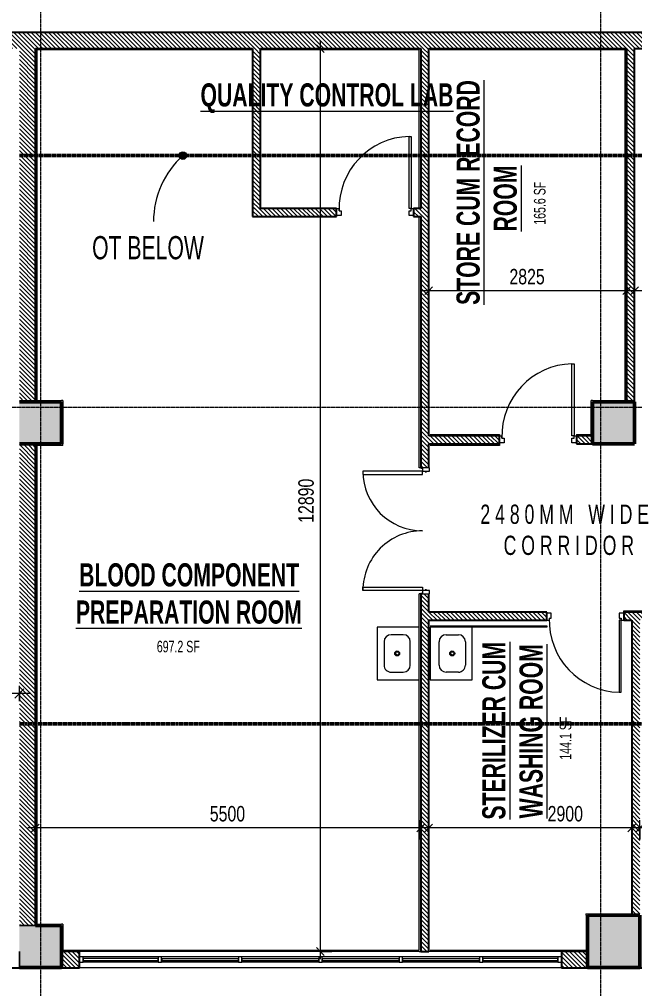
# Model space of a CAD drawing. Header units: millimetres. Extents: x -25222 to 91371, y -63339 to 20835.
# Drawn here: x 13435 to 22220, y -9689 to 4147 of the extents above; entities that cross this region are included whole.
import ezdxf

# ---------------------------------------------------------------- set-up
doc = ezdxf.new("R2010")
doc.units = ezdxf.units.MM
doc.linetypes.add('Grid Line', pattern=[22.225, 12.7, -3.175, 3.175, -3.175])
doc.linetypes.add('IMPORT-01- ground floor plan _phase -1__recover$0$DASHED2 _7_', pattern=[6.494318, 4.329545, -2.164773])
for name, color, linetype, lineweight in [('A-ANNO-DIMS', 211, 'Continuous', 9), ('A-ANNO-DIMS-110', 211, 'Continuous', 9), ('A-AREA-IDEN', 2, 'Continuous', 9), ('A-DETL', 90, 'Continuous', 5), ('A-DETL-GENF', 92, 'Continuous', 5), ('A-DOOR', 31, 'Continuous', 5), ('A-DOOR-FRAM', 31, 'Continuous', 5), ('A-GLAZ-CURT', 52, 'Continuous', 5), ('A-GLAZ-CWMG', 51, 'Continuous', 5), ('A-WALL', 113, 'Continuous', 5), ('A-WALL-PATT', 111, 'Continuous', 25), ('G-ANNO-TEXT', 231, 'Continuous', 9), ('I-FURN', 30, 'Continuous', 5), ('S-COLS', 52, 'Continuous', 5), ('S-GRID', 1, 'Continuous', 9)]:
    doc.layers.add(name, color=color, linetype=linetype, lineweight=lineweight)
doc.styles.add('Swis721 Cn BT_10', font='swissc.ttf', dxfattribs={"width": 0.9, "height": 220})
doc.styles.add('Swis721 Cn BT_3', font='swissc.ttf', dxfattribs={"width": 0.8, "height": 165})
doc.styles.add('Swis721 Cn BT_4', font='swissc.ttf', dxfattribs={"width": 0.8, "height": 275})
doc.styles.add('Swis721 Cn BT_9', font='swissc.ttf', dxfattribs={"width": 0.8, "height": 330})
doc.styles.add('Swis721 Cn BT_B', font='swisscb.ttf', dxfattribs={"width": 0.8, "height": 330})
doc.dimstyles.new('Diagonal_-2_5_mm_Swiss', dxfattribs={"dimscale": 304.8, "dimtxt": 277.588832, "dimasz": 0.433071, "dimexe": 0.360892, "dimexo": 0.0625, "dimgap": 0.072178, "dimtad": 1, "dimdec": 0, "dimzin": 0, "dimdsep": 46, "dimtxsty": 'Swis721 Cn BT_4', "dimblk1": 'OBLIQUE', "dimblk2": 'OBLIQUE', "dimsah": 1, "dimcen": 0.09, "dimdle": 0.541339, "dimazin": 0, "dimtfac": 1, "dimtdec": 4, "dimtix": 1, "dimtmove": 0, "dimatfit": 3, "dimfxl": 0.360892, "dimfxlon": 1, "dimtvp": 1, "dimtolj": 1, "dimtzin": 0, "dimarcsym": 2})
doc.dimstyles.new('Diagonal_-2_mm_Swiss', dxfattribs={"dimscale": 304.8, "dimtxt": 222.071065, "dimasz": 0.360892, "dimexe": 0.360892, "dimexo": 0.0625, "dimgap": 0.072178, "dimtad": 1, "dimdec": 0, "dimzin": 0, "dimdsep": 46, "dimtxsty": 'Swis721 Cn BT_10', "dimblk1": 'OBLIQUE', "dimblk2": 'OBLIQUE', "dimsah": 1, "dimcen": 0.09, "dimdle": 0.360892, "dimazin": 0, "dimtfac": 1, "dimtdec": 4, "dimtix": 1, "dimtmove": 0, "dimatfit": 3, "dimfxl": 0.541339, "dimfxlon": 1, "dimtvp": 1, "dimtolj": 1, "dimtzin": 0, "dimarcsym": 2})
doc.dimstyles.new('Diagonal_-2_mm_Swiss_1', dxfattribs={"dimscale": 304.8, "dimtxt": 222.071065, "dimasz": 0.360892, "dimexe": 0.360892, "dimexo": 0.0625, "dimgap": 0.072178, "dimtad": 1, "dimdec": 0, "dimzin": 0, "dimdsep": 46, "dimtxsty": 'Swis721 Cn BT_10', "dimblk1": 'OBLIQUE', "dimblk2": 'OBLIQUE', "dimsah": 1, "dimcen": 0.09, "dimdle": 0.360892, "dimazin": 0, "dimtfac": 1, "dimtdec": 4, "dimtix": 1, "dimtmove": 2, "dimatfit": 3, "dimfxl": 0.541339, "dimfxlon": 1, "dimtvp": 1, "dimtolj": 1, "dimtzin": 0, "dimarcsym": 2})
pattern_1 = [(315, (14219.89, -54691.457), (30.869454, 30.869454), [])]

# ---------------------------------------------------------------- blocks, each defined once
blk = doc.blocks.new('BETACRYL BB R 5337 - 0-100 Classic White-V22-4_ FOURTH FLOOR - GA PLAN')
at = {"layer": 'A-DETL-GENF', "color": 53, "lineweight": 9}
for p, q in [((-167.5, 187.5), (167.5, 187.5)), ((-267.5, -87.5), (-267.5, 87.5)), ((267.5, 87.5), (267.5, -87.5)), ((167.5, -187.5), (-167.5, -187.5))]:
    blk.add_line(p, q, dxfattribs=at)
for radius in [35, 23]:
    blk.add_circle((0, 0), radius, dxfattribs=at)
for centre, start, end in [((-167.5, 87.5), 90, 180), ((167.5, 87.5), 360, 90), ((-167.5, -87.5), 180, 270), ((167.5, -87.5), 270, 360)]:
    blk.add_arc(centre, 100, start, end, dxfattribs=at)
blk = doc.blocks.new('BETACRYL BB R 5337 - 0-100 Classic White-1237994-4_ FOURTH FLOOR - GA PLAN')
at = {"layer": 'A-DETL-GENF', "color": 53, "lineweight": 9}
for p, q in [((167.5, 187.5), (-167.5, 187.5)), ((-267.5, 87.5), (-267.5, -87.5)), ((267.5, -87.5), (267.5, 87.5)), ((-167.5, -187.5), (167.5, -187.5))]:
    blk.add_line(p, q, dxfattribs=at)
for radius in [35, 23]:
    blk.add_circle((0, 0), radius, dxfattribs=at)
for centre, start, end in [((-167.5, 87.5), 90, 180), ((167.5, 87.5), 0, 90), ((-167.5, -87.5), 180, 270), ((167.5, -87.5), 270, 0)]:
    blk.add_arc(centre, 100, start, end, dxfattribs=at)
blk = doc.blocks.new('MM-HOSPITAL A_B BLOCK 2022_05_19_Interiors_rvt-1-4_ FOURTH FLOOR - GA PLAN')
at = {"layer": 'A-WALL', "color": 10, "lineweight": 9}
for p, q in [((13685, 3711), (13685, -1294)), ((16765, 3711), (13685, 3711)), ((19145, 3711), (16880, 3711)), ((19145, 1446), (19145, 3711)), ((22085, 3711), (19300, 3711)), ((22085, -1294), (22085, 3711)), ((19145, -2253), (19145, 1331)), ((14055, -1294), (14035, -1294)), ((14055, -1294), (14055, -1914)), ((21600, -1779), (21600, -1294)), ((21620, -1294), (21600, -1294)), ((19300, -1779), (20290, -1779)), ((20290, -1779), (20290, -1799)), ((21390, -1779), (21600, -1779)), ((21390, -1779), (21390, -1799)), ((13685, -1934), (13685, -8769)), ((14055, -1934), (13685, -1934)), ((14055, -1934), (14055, -1914)), ((20290, -1934), (19300, -1934)), ((20290, -1914), (20290, -1934)), ((19165, -2253), (19145, -2253)), ((19145, -9139), (19145, -4053)), ((19165, -4053), (19145, -4053)), ((22065, -4294), (22410, -4294)), ((22065, -4314), (22065, -4294)), ((19300, -4509), (20965, -4509)), ((20965, -4529), (19300, -4529)), ((20965, -4509), (20965, -4529)), ((21525, -8619), (22160, -8619)), ((21525, -8619), (21525, -8639)), ((14055, -8769), (14035, -8769)), ((14055, -8769), (14055, -9139)), ((14055, -9139), (19145, -9139)), ((19145, -9159), (14295, -9159)), ((19145, -9159), (19165, -9159)), ((21175, -9159), (19280, -9159)), ((19300, -9139), (21525, -9139))]:
    blk.add_line(p, q, dxfattribs=at)
at = {"layer": 'I-FURN', "color": 53, "lineweight": 9}
for p, q in [((19145, -4529), (18545, -4529)), ((18545, -4529), (18545, -5279)), ((19300, -4529), (19300, -5279)), ((19900, -5279), (19900, -4529)), ((18545, -5279), (19145, -5279)), ((19300, -5279), (19900, -5279))]:
    blk.add_line(p, q, dxfattribs=at)
at = {"color": 53, "lineweight": 9}
for name, p, rotation in [('BETACRYL BB R 5337 - 0-100 Classic White-1237994-4_ FOURTH FLOOR - GA PLAN', (18830, -4904), 270.0000000000002), ('BETACRYL BB R 5337 - 0-100 Classic White-V22-4_ FOURTH FLOOR - GA PLAN', (19616, -4904), 269.9999999999996)]:
    blk.add_blockref(name, p, dxfattribs=dict(at, rotation=rotation))
blk = doc.blocks.new('M_Concrete-Rectangular-Column - 600 x 600-V2-4_ FOURTH FLOOR - GA PLAN')
at = {"layer": 'S-COLS'}
blk.add_hatch(color=55, dxfattribs=at).paths.add_polyline_path([(300, -70), (300, 300), (-300, 300), (-300, -300), (300, -300)], flags=0)
at = {"layer": 'S-COLS', "color": 250, "lineweight": 50}
for p, q in [((300, 300), (-300, 300)), ((-300, 300), (-300, -300)), ((300, -300), (300, 300))]:
    blk.add_line(p, q, dxfattribs=at)
blk = doc.blocks.new('M_Concrete-Rectangular-Column - 600 x 600-V1-4_ FOURTH FLOOR - GA PLAN')
at = {"layer": 'S-COLS'}
blk.add_hatch(color=55, dxfattribs=at).paths.add_polyline_path([(300, 300), (-300, 300), (-300, -300), (300, -300)], flags=0)
at = {"layer": 'S-COLS', "color": 250, "lineweight": 50}
for p, q in [((300, 300), (-300, 300)), ((-300, 300), (-300, -300)), ((300, -300), (300, 300)), ((-300, -300), (300, -300))]:
    blk.add_line(p, q, dxfattribs=at)
blk = doc.blocks.new('M_Concrete-Rectangular-Column - 750 x 750-16749724-4_ FOURTH FLOOR - GA PLAN')
at = {"layer": 'S-COLS'}
blk.add_hatch(color=55, dxfattribs=at).paths.add_polyline_path([(375, 375), (-375, 375), (-375, -375), (375, -375)], flags=0)
at = {"layer": 'S-COLS', "color": 250, "lineweight": 50}
for p, q in [((375, 375), (-375, 375)), ((-375, 375), (-375, -375)), ((375, -375), (375, 375)), ((-375, -375), (375, -375))]:
    blk.add_line(p, q, dxfattribs=at)
blk = doc.blocks.new('DC_SglFl-W-Int - D 1_1-5257905-4_ FOURTH FLOOR - GA PLAN')
at = {"layer": 'A-DOOR'}
for p, q in [((485, -57.5), (485, -1087.5)), ((515, -57.5), (485, -57.5)), ((515, -1087.5), (515, -57.5)), ((485, -1087.5), (515, -1087.5))]:
    blk.add_line(p, q, dxfattribs=at)
blk.add_arc((515, -57.5), 1030.4, 178.33166, 268.33166, dxfattribs=at)
at = {"layer": 'A-DOOR-FRAM'}
for p, q in [((-550, 42.5), (-550, -57.5)), ((-485, 42.5), (-550, 42.5)), ((-485, -27.5), (-485, 42.5)), ((485, 42.5), (485, -27.5)), ((550, 42.5), (485, 42.5)), ((550, -57.5), (550, 42.5)), ((-550, -57.5), (-515, -57.5)), ((-515, -27.5), (-485, -27.5)), ((-515, -27.5), (-515, -57.5)), ((485, -27.5), (515, -27.5)), ((515, -27.5), (515, -57.5)), ((515, -57.5), (550, -57.5))]:
    blk.add_line(p, q, dxfattribs=at)
blk = doc.blocks.new('DC_SglFl-W-Int - D 1_1-6638787-4_ FOURTH FLOOR - GA PLAN')
at = {"layer": 'A-DOOR'}
for p, q in [((485, 57.5), (485, 1087.5)), ((485, 1087.5), (515, 1087.5)), ((515, 1087.5), (515, 57.5)), ((515, 57.5), (485, 57.5))]:
    blk.add_line(p, q, dxfattribs=at)
blk.add_arc((515, 57.5), 1030.4, 91.66834, 181.66834, dxfattribs=at)
at = {"layer": 'A-DOOR-FRAM'}
for p, q in [((-550, -42.5), (-550, 57.5)), ((-550, 57.5), (-515, 57.5)), ((-515, 27.5), (-515, 57.5)), ((-515, 27.5), (-485, 27.5)), ((-485, 27.5), (-485, -42.5)), ((485, 27.5), (515, 27.5)), ((485, -42.5), (485, 27.5)), ((515, 57.5), (550, 57.5)), ((515, 27.5), (515, 57.5)), ((550, 57.5), (550, -42.5)), ((-485, -42.5), (-550, -42.5)), ((550, -42.5), (485, -42.5))]:
    blk.add_line(p, q, dxfattribs=at)
blk = doc.blocks.new('M_Door-Passage-Double-Flush - D 1_80-11714184-4_ FOURTH FLOOR - GA PLAN')
at = {"layer": 'A-DOOR'}
for p, q in [((-850, 38.85), (-850, 888.85)), ((-850, 888.85), (-805, 888.85)), ((-805, 888.85), (-805, 38.85)), ((850, 888.85), (805, 888.85)), ((805, 888.85), (805, 38.85)), ((850, 38.85), (850, 888.85)), ((-805, 38.85), (-850, 38.85)), ((805, 38.85), (850, 38.85))]:
    blk.add_line(p, q, dxfattribs=at)
for centre, start, end in [((-850, 38.85), 0, 90), ((850, 38.85), 90, 180)]:
    blk.add_arc(centre, 850, start, end, dxfattribs=at)
at = {"layer": 'A-DOOR-FRAM'}
for p, q in [((-850, 38.85), (-900, 38.85)), ((-900, 38.85), (-900, -61.15)), ((-850, -10.9125), (-850, 38.85)), ((850, 38.85), (850, -10.9125)), ((900, 38.85), (850, 38.85)), ((900, -61.15), (900, 38.85)), ((-900, -61.15), (-850, -61.15)), ((-834.125, -10.9125), (-850, -10.9125)), ((-850, -61.15), (-850, -11.9375)), ((-850, -11.9375), (-834.125, -11.9375)), ((-834.125, -11.9375), (-834.125, -10.9125)), ((850, -10.9125), (834.125, -10.9125)), ((834.125, -10.9125), (834.125, -11.9375)), ((834.125, -11.9375), (850, -11.9375)), ((850, -11.9375), (850, -61.15)), ((850, -61.15), (900, -61.15))]:
    blk.add_line(p, q, dxfattribs=at)
blk = doc.blocks.new('System Panel - Glazed 2-16652832-4_ FOURTH FLOOR - GA PLAN')
at = {"layer": 'A-GLAZ-CURT'}
for p, q in [((536, 13), (-536, 13)), ((-536, 13), (-536, -12)), ((536, -12), (536, 13)), ((-536, -12), (536, -12))]:
    blk.add_line(p, q, dxfattribs=at)
blk = doc.blocks.new('System Panel - Glazed 2-16652833-4_ FOURTH FLOOR - GA PLAN')
at = {"layer": 'A-GLAZ-CURT'}
for p, q in [((548, 12), (-548, 12)), ((-548, 12), (-548, -13)), ((548, -13), (548, 12)), ((-548, -13), (548, -13))]:
    blk.add_line(p, q, dxfattribs=at)
blk = doc.blocks.new('Rectangular Mullion - 50 x 75mm-16259513-4_ FOURTH FLOOR - GA PLAN')
at = {"layer": 'A-GLAZ-CWMG'}
for p, q in [((15417, -9236), (14345, -9236)), ((15417, -9311), (14345, -9311))]:
    blk.add_line(p, q, dxfattribs=at)
blk = doc.blocks.new('Rectangular Mullion - 50 x 75mm-16259514-4_ FOURTH FLOOR - GA PLAN')
at = {"layer": 'A-GLAZ-CWMG'}
for p, q in [((16563, -9236), (15467, -9236)), ((16563, -9311), (15467, -9311))]:
    blk.add_line(p, q, dxfattribs=at)
blk = doc.blocks.new('Rectangular Mullion - 50 x 75mm-9148552-4_ FOURTH FLOOR - GA PLAN')
at = {"layer": 'A-GLAZ-CWMG'}
for p, q in [((-50, 37.5), (0, 37.5)), ((-50, -37.5), (-50, 37.5)), ((0, 37.5), (0, -37.5)), ((0, -37.5), (-50, -37.5))]:
    blk.add_line(p, q, dxfattribs=at)
blk = doc.blocks.new('Rectangular Mullion - 50 x 75mm-16652768-4_ FOURTH FLOOR - GA PLAN')
at = {"layer": 'A-GLAZ-CWMG'}
for p, q in [((-25, 37.5), (25, 37.5)), ((-25, -37.5), (-25, 37.5)), ((25, 37.5), (25, -37.5)), ((25, -37.5), (-25, -37.5))]:
    blk.add_line(p, q, dxfattribs=at)
blk = doc.blocks.new('Rectangular Mullion - 50 x 75mm-9148572-4_ FOURTH FLOOR - GA PLAN')
at = {"layer": 'A-GLAZ-CWMG'}
for p, q in [((0, 37.5), (-50, 37.5)), ((-50, 37.5), (-50, -37.5)), ((0, -37.5), (0, 37.5)), ((-50, -37.5), (0, -37.5))]:
    blk.add_line(p, q, dxfattribs=at)
blk = doc.blocks.new('DIMBLOCK27-4_ FOURTH FLOOR - GA PLAN')
at = {"layer": 'A-ANNO-DIMS-110', "transparency": 16777216}
for p, q in [((13665, -7559), (13665, -7284)), ((19165, -7559), (19165, -7284)), ((19275, -7394), (13555, -7394)), ((13665, -7394), (13665, -7559)), ((19165, -7394), (19165, -7559))]:
    blk.add_line(p, q, dxfattribs=at)
at = {"layer": 'A-ANNO-DIMS-110', "lineweight": 18, "transparency": 16777216}
for p, q in [((13665, -7394), (13610, -7449)), ((13665, -7394), (13720, -7339)), ((19165, -7394), (19110, -7449)), ((19165, -7394), (19220, -7339))]:
    blk.add_line(p, q, dxfattribs=at)
at = {"layer": 'A-ANNO-DIMS-110', "color": 0, "transparency": 16777216, "insert": (16154, -7082), "char_height": 220, "width": 626.03, "attachment_point": 1, "line_spacing_factor": 0.961347, "style": 'Swis721 Cn BT_10'}
blk.add_mtext('5500', dxfattribs=at)
blk = doc.blocks.new('_Oblique')
at = {"color": 0, "linetype": 'ByBlock', "lineweight": -2}
blk.add_line((-0.5, -0.5), (0.5, 0.5), dxfattribs=at)
blk = doc.blocks.new('DIMBLOCK28-4_ FOURTH FLOOR - GA PLAN')
at = {"layer": 'A-ANNO-DIMS-110', "lineweight": 18, "transparency": 16777216}
for p, q in [((17731, 3731), (17676, 3786)), ((17731, 3731), (17786, 3676)), ((17731, -9159), (17676, -9104)), ((17731, -9159), (17786, -9214))]:
    blk.add_line(p, q, dxfattribs=at)
at = {"layer": 'A-ANNO-DIMS-110', "transparency": 16777216}
for p, q in [((17731, 3841), (17731, -9269)), ((17896, 3731), (17621, 3731)), ((17731, 3731), (17896, 3731)), ((17896, -9159), (17621, -9159)), ((17731, -9159), (17896, -9159))]:
    blk.add_line(p, q, dxfattribs=at)
at = {"layer": 'A-ANNO-DIMS-110', "color": 0, "transparency": 16777216, "insert": (17418, -3040), "char_height": 220, "width": 782.54, "attachment_point": 1, "rotation": 90, "line_spacing_factor": 0.961347, "style": 'Swis721 Cn BT_10'}
blk.add_mtext('12890', dxfattribs=at)
blk = doc.blocks.new('DIMBLOCK29-4_ FOURTH FLOOR - GA PLAN')
at = {"layer": 'A-ANNO-DIMS-110', "transparency": 16777216}
for p, q in [((19280, -7559), (19280, -7284)), ((22180, -7559), (22180, -7284)), ((22290, -7394), (19170, -7394)), ((19280, -7394), (19280, -7559)), ((22180, -7394), (22180, -7559))]:
    blk.add_line(p, q, dxfattribs=at)
at = {"layer": 'A-ANNO-DIMS-110', "lineweight": 18, "transparency": 16777216}
for p, q in [((19280, -7394), (19225, -7449)), ((19280, -7394), (19335, -7339)), ((22180, -7394), (22125, -7449)), ((22180, -7394), (22235, -7339))]:
    blk.add_line(p, q, dxfattribs=at)
at = {"layer": 'A-ANNO-DIMS-110', "color": 0, "transparency": 16777216, "insert": (20978, -7082), "char_height": 220, "width": 626.03, "attachment_point": 1, "line_spacing_factor": 0.961347, "style": 'Swis721 Cn BT_10'}
blk.add_mtext('2900', dxfattribs=at)
blk = doc.blocks.new('DIMBLOCK30-4_ FOURTH FLOOR - GA PLAN')
at = {"layer": 'A-ANNO-DIMS-110', "transparency": 16777216}
for p, q in [((22295, -7559), (22295, -7284)), ((26740, -7559), (26740, -7284)), ((26850, -7394), (22185, -7394)), ((22295, -7394), (22295, -7559)), ((26740, -7394), (26740, -7559))]:
    blk.add_line(p, q, dxfattribs=at)
at = {"layer": 'A-ANNO-DIMS-110', "lineweight": 18, "transparency": 16777216}
for p, q in [((22295, -7394), (22240, -7449)), ((22295, -7394), (22350, -7339)), ((26740, -7394), (26685, -7449)), ((26740, -7394), (26795, -7339))]:
    blk.add_line(p, q, dxfattribs=at)
at = {"layer": 'A-ANNO-DIMS-110', "color": 0, "transparency": 16777216, "insert": (24257, -7082), "char_height": 220, "width": 626.03, "attachment_point": 1, "line_spacing_factor": 0.961347, "style": 'Swis721 Cn BT_10'}
blk.add_mtext('4445', dxfattribs=at)
blk = doc.blocks.new('DIMBLOCK33-4_ FOURTH FLOOR - GA PLAN')
at = {"layer": 'A-ANNO-DIMS-110', "transparency": 16777216}
for p, q in [((22220, 108), (22220, 383)), ((25770, 108), (25770, 383)), ((25880, 273), (22110, 273)), ((22220, 273), (22220, 108)), ((25770, 273), (25770, 108))]:
    blk.add_line(p, q, dxfattribs=at)
at = {"layer": 'A-ANNO-DIMS-110', "lineweight": 18, "transparency": 16777216}
for p, q in [((22220, 273), (22275, 328)), ((25770, 273), (25825, 328)), ((22220, 273), (22165, 218)), ((25770, 273), (25715, 218))]:
    blk.add_line(p, q, dxfattribs=at)
at = {"layer": 'A-ANNO-DIMS-110', "color": 0, "transparency": 16777216, "insert": (23734, 585), "char_height": 220, "width": 626.03, "attachment_point": 1, "line_spacing_factor": 0.961347, "style": 'Swis721 Cn BT_10'}
blk.add_mtext('3550', dxfattribs=at)
blk = doc.blocks.new('DIMBLOCK34-4_ FOURTH FLOOR - GA PLAN')
at = {"layer": 'A-ANNO-DIMS-110', "transparency": 16777216}
for p, q in [((19280, 108), (19280, 383)), ((22105, 108), (22105, 383)), ((22215, 273), (19170, 273)), ((19280, 273), (19280, 108)), ((22105, 273), (22105, 108))]:
    blk.add_line(p, q, dxfattribs=at)
at = {"layer": 'A-ANNO-DIMS-110', "lineweight": 18, "transparency": 16777216}
for p, q in [((19280, 273), (19335, 328)), ((22105, 273), (22160, 328)), ((19280, 273), (19225, 218)), ((22105, 273), (22050, 218))]:
    blk.add_line(p, q, dxfattribs=at)
at = {"layer": 'A-ANNO-DIMS-110', "color": 0, "transparency": 16777216, "insert": (20432, 585), "char_height": 220, "width": 626.03, "attachment_point": 1, "line_spacing_factor": 0.961347, "style": 'Swis721 Cn BT_10'}
blk.add_mtext('2825', dxfattribs=at)
blk = doc.blocks.new('DIMBLOCK183-4_ FOURTH FLOOR - GA PLAN')
at = {"layer": 'A-ANNO-DIMS-110', "transparency": 16777216}
for p, q in [((-2450, -5586), (-2450, -5366)), ((13435, -5586), (13435, -5366)), ((13600, -5476), (-2615, -5476)), ((-2450, -5476), (-2450, -5586)), ((13435, -5476), (13435, -5586))]:
    blk.add_line(p, q, dxfattribs=at)
at = {"layer": 'A-ANNO-DIMS-110', "lineweight": 18, "transparency": 16777216}
for p, q in [((-2450, -5476), (-2516, -5542)), ((-2450, -5476), (-2384, -5410)), ((13435, -5476), (13369, -5542)), ((13435, -5476), (13501, -5410))]:
    blk.add_line(p, q, dxfattribs=at)
at = {"layer": 'A-ANNO-DIMS-110', "color": 0, "transparency": 16777216, "insert": (5129, -5091), "char_height": 275, "width": 872.42, "attachment_point": 1, "rotation": 0, "line_spacing_factor": 0.961347, "style": 'Swis721 Cn BT_4'}
blk.add_mtext('15885', dxfattribs=at)

msp = doc.modelspace()

# ---------------------------------------------------------------- hatches: boundary and pattern name
at = {"layer": 'A-WALL-PATT', "lineweight": 5}
h = msp.add_hatch(dxfattribs=at)
h.set_pattern_fill('FP_1', color=9, style=0, pattern_type=2)
h.set_pattern_definition(pattern_1)
h.paths.add_polyline_path([(-12734.9, 3731.3), (-6944.9, 3731.3), (-6944.9, 3961.3), (-12734.9, 3961.3)], flags=0)
h.paths.add_polyline_path([(-6044.9, 3731.3), (38135.1, 3731.3), (38135.1, 3961.3), (-6044.9, 3961.3)], flags=0)
h.paths.add_polyline_path([(43520.1, 3731.3), (53505.1, 3731.3), (53505.1, 3961.3), (40335.1, 3961.3), (40335.1, 3731.3), (40925.6, 3731.3)], flags=0)
h = msp.add_hatch(dxfattribs=at)
h.set_pattern_fill('FP_1', color=9, style=0, pattern_type=2)
h.set_pattern_definition(pattern_1)
h.paths.add_polyline_path([(13665.1, -8788.7), (13665.1, -1913.7), (13435.1, -1913.7), (13435.1, -8788.7)], flags=0)
h.paths.add_polyline_path([(13665.1, -1313.7), (13665.1, 3731.3), (13435.1, 3731.3), (13435.1, -1313.7)], flags=0)
h = msp.add_hatch(dxfattribs=at)
h.set_pattern_fill('FP_1', color=9, style=0, pattern_type=2)
h.set_pattern_definition(pattern_1)
h.paths.add_polyline_path([(16880.1, 1446.3), (16880.1, 3731.3), (16765.1, 3730), (16765.1, 1446.3)], flags=0)
h = msp.add_hatch(dxfattribs=at)
h.set_pattern_fill('FP_1', color=9, style=0, pattern_type=2)
h.set_pattern_definition(pattern_1)
h.paths.add_polyline_path([(19165.1, -9158.7), (19280.1, -9158.7), (19280.1, -4053.3), (19165.1, -4053.3), (19165.1, -5469.5)], flags=0)
h.paths.add_polyline_path([(19165.1, -2253.3), (19280.1, -2253.3), (19280.1, 3731.3), (19165.1, 3731.3), (19165.1, -2228.2)], flags=0)
h = msp.add_hatch(dxfattribs=at)
h.set_pattern_fill('FP_1', color=9, style=0, pattern_type=2)
h.set_pattern_definition(pattern_1)
h.paths.add_polyline_path([(22220.1, -1312.7), (22220.1, 3731.3), (22105.1, 3731.3), (22105.1, -1312.7)], flags=0)
h = msp.add_hatch(dxfattribs=at)
h.set_pattern_fill('FP_1', color=9, style=0, pattern_type=2)
h.set_pattern_definition(pattern_1)
h.paths.add_polyline_path([(19165.1, 1331.3), (19165.1, 1446.3), (19065.1, 1446.3), (19065.1, 1331.3), (19159.3, 1331.3)], flags=0)
h.paths.add_polyline_path([(17965.1, 1331.3), (17965.1, 1446.3), (16765.1, 1446.3), (16765.1, 1331.3), (16880.1, 1331.3)], flags=0)
h = msp.add_hatch(dxfattribs=at)
h.set_pattern_fill('FP_1', color=9, style=0, pattern_type=2)
h.set_pattern_definition(pattern_1)
h.paths.add_polyline_path([(20290.1, -1913.7), (20290.1, -1798.7), (19280.1, -1798.7), (19280.1, -1913.7)], flags=0)
h.paths.add_polyline_path([(21390.1, -1913.7), (21620.1, -1913.7), (21620.1, -1798.7), (21390.1, -1798.7)], flags=0)
h = msp.add_hatch(dxfattribs=at)
h.set_pattern_fill('FP_1', color=9, style=0, pattern_type=2)
h.set_pattern_definition(pattern_1)
h.paths.add_polyline_path([(26740.1, -4428.7), (26855.1, -4428.7), (26855.1, -4313.7), (23510.1, -4313.7), (23510.1, -4428.7), (26234.7, -4428.7)], flags=0)
h.paths.add_polyline_path([(22180.1, -4428.7), (22410.1, -4428.7), (22410.1, -4313.7), (22065.1, -4313.7), (22065.1, -4428.7)], flags=0)
h.paths.add_polyline_path([(19280.1, -4428.7), (20965.1, -4428.7), (20965.1, -4313.7), (19280.1, -4313.7)], flags=0)
h = msp.add_hatch(dxfattribs=at)
h.set_pattern_fill('FP_1', color=9, style=0, pattern_type=2)
h.set_pattern_definition(pattern_1)
h.paths.add_polyline_path([(22180.1, -8638.7), (22295.1, -8638.7), (22295.1, -4428.7), (22180.1, -4428.7), (22180.1, -5469.5)], flags=0)
h = msp.add_hatch(dxfattribs=at)
h.set_pattern_fill('FP_1', color=9, style=0, pattern_type=2)
h.set_pattern_definition(pattern_1)
h.paths.add_polyline_path([(21545.1, -9388.7), (21545.1, -9158.7), (21175.1, -9158.7), (21175.1, -9388.7)], flags=0)
h.paths.add_polyline_path([(14055.1, -9388.7), (14295.1, -9388.7), (14295.1, -9158.7), (14035.1, -9158.7), (14035.1, -9388.7)], flags=0)
h = msp.add_hatch(dxfattribs=at)
h.set_pattern_fill('FP_1', color=9, style=0, pattern_type=2)
h.set_pattern_definition(pattern_1)
h.paths.add_polyline_path([(22585.1, -9391.7), (22585.1, -9388.7), (21175.1, -9388.7), (21175.1, -9391.7), (22561.9, -9391.7)], flags=0)
h.paths.add_polyline_path([(24972.1, -9391.7), (24972, -9388.7), (24685.1, -9388.7), (24685.1, -9391.7)], flags=0)
h.paths.add_polyline_path([(14295.1, -9391.7), (14295.1, -9388.7), (13175.1, -9388.7), (13175.1, -9391.7), (14035.1, -9391.7)], flags=0)
h.paths.add_polyline_path([(6670.1, -9391.7), (6670.1, -9388.7), (6113.1, -9388.7), (6113.1, -9391.7)], flags=0)
at = {"layer": 'G-ANNO-TEXT'}
h = msp.add_hatch(color=1, dxfattribs=at)
edge = h.paths.add_edge_path(flags=0)
edge.add_arc((15769.5, 2202.8), 55, 0, 360)
at = {"layer": 'S-COLS'}
msp.add_hatch(color=8, dxfattribs=at).paths.add_polyline_path([(13665.1, -9388.7), (14035.1, -9388.7), (14035.1, -8788.7), (13435.1, -8788.7), (13435.1, -9388.7)], flags=0)

# ---------------------------------------------------------------- linework, layer by layer
at = {"layer": 'A-DETL', "color": 172, "linetype": 'IMPORT-01- ground floor plan _phase -1__recover$0$DASHED2 _7_', "lineweight": 50}
for p, q in [((13435.1, 2206.3), (29800.1, 2206.3)), ((29800.1, -5908.7), (13435.1, -5908.7))]:
    msp.add_line(p, q, dxfattribs=at)
at = {"layer": 'A-WALL', "lineweight": 25}
for p, q in [((38135.1, 3961.3), (-6044.9, 3961.3)), ((13665.1, -1313.7), (13665.1, 3731.3)), ((13665.1, 3731.3), (16765.1, 3731.3)), ((16765.1, 3731.3), (16765.1, 1331.3)), ((16880.1, 3731.3), (19165.1, 3731.3)), ((16880.1, 1446.3), (16880.1, 3731.3)), ((19165.1, 3731.3), (19165.1, 1446.3)), ((19280.1, 3731.3), (22105.1, 3731.3)), ((19280.1, -1798.7), (19280.1, 3731.3)), ((22105.1, 3731.3), (22105.1, -1312.7)), ((22220.1, 3731.3), (29435.1, 3731.3)), ((22220.1, -1312.7), (22220.1, 3731.3)), ((17965.1, 1446.3), (16880.1, 1446.3)), ((17965.1, 1331.3), (17965.1, 1446.3)), ((19165.1, 1446.3), (19065.1, 1446.3)), ((19065.1, 1446.3), (19065.1, 1331.3)), ((16765.1, 1331.3), (17965.1, 1331.3)), ((19065.1, 1331.3), (19165.1, 1331.3)), ((19165.1, 1331.3), (19165.1, -2253.3)), ((22105.1, -1312.7), (22220.1, -1312.7)), ((13665.1, -8788.7), (13665.1, -1913.7)), ((20290.1, -1798.7), (19280.1, -1798.7)), ((19280.1, -2253.3), (19280.1, -1913.7)), ((19280.1, -1913.7), (20290.1, -1913.7)), ((20290.1, -1913.7), (20290.1, -1798.7)), ((21620.1, -1798.7), (21390.1, -1798.7)), ((21390.1, -1798.7), (21390.1, -1913.7)), ((21390.1, -1913.7), (21620.1, -1913.7)), ((19165.1, -2253.3), (19190.1, -2253.3)), ((19165.1, -4053.3), (19165.1, -9158.7)), ((19190.1, -4053.3), (19165.1, -4053.3)), ((19280.1, -4313.7), (19280.1, -4053.3)), ((20965.1, -4313.7), (19280.1, -4313.7)), ((20965.1, -4428.7), (20965.1, -4313.7)), ((22410.1, -4313.7), (22065.1, -4313.7)), ((22065.1, -4313.7), (22065.1, -4428.7)), ((19280.1, -9158.7), (19280.1, -4428.7)), ((19280.1, -4428.7), (20965.1, -4428.7)), ((22065.1, -4428.7), (22180.1, -4428.7)), ((22180.1, -4428.7), (22180.1, -8638.7)), ((14295.1, -9158.7), (14035.1, -9158.7)), ((14035.1, -9158.7), (14035.1, -9388.7)), ((14295.1, -9391.7), (14295.1, -9158.7)), ((19165.1, -9158.7), (19280.1, -9158.7)), ((21545.1, -9158.7), (21175.1, -9158.7)), ((21175.1, -9158.7), (21175.1, -9391.7)), ((13175.1, -9391.7), (14295.1, -9391.7)), ((14035.1, -9388.7), (13435.1, -9388.7)), ((21175.1, -9391.7), (22585.1, -9391.7))]:
    msp.add_line(p, q, dxfattribs=at)
at = {"layer": 'A-WALL'}
for p, q in [((13435.1, -8788.7), (13665.1, -8788.7)), ((13435.1, -9388.7), (13435.1, -9158.7)), ((21175.1, -9391.7), (14295.1, -9391.7))]:
    msp.add_line(p, q, dxfattribs=at)
at = {"layer": 'G-ANNO-TEXT', "color": 1}
msp.add_circle((15769.5, 2202.8), 55, dxfattribs=at)
msp.add_arc((16615.6, 1262.5), 1264.9, 131.98095, 180, dxfattribs=at)
at = {"layer": 'S-COLS'}
for p, q in [((13665.1, -8788.7), (13435.1, -8788.7)), ((13435.1, -9158.7), (13435.1, -9388.7))]:
    msp.add_line(p, q, dxfattribs=at)
at = {"layer": 'S-COLS', "color": 250, "lineweight": 50}
for p, q in [((14035.1, -8788.7), (13665.1, -8788.7)), ((14035.1, -9388.7), (14035.1, -8788.7)), ((13435.1, -9388.7), (14035.1, -9388.7))]:
    msp.add_line(p, q, dxfattribs=at)
at = {"layer": 'S-GRID', "linetype": 'Grid Line'}
for p, q in [((13735.1, 20089.7), (13735.1, -62440.6)), ((21735.1, 20089.7), (21735.1, -62440.6)), ((-24562.2, -1388.7), (90711.2, -1388.7)), ((-24562.2, -9388.7), (90711.2, -9388.7))]:
    msp.add_line(p, q, dxfattribs=at)

# ---------------------------------------------------------------- block references
at = {"lineweight": 5}
msp.add_blockref('MM-HOSPITAL A_B BLOCK 2022_05_19_Interiors_rvt-1-4_ FOURTH FLOOR - GA PLAN', (0, 0), dxfattribs=at)
at = {"layer": 'A-DOOR'}
for name, p in [('DC_SglFl-W-Int - D 1_1-6638787-4_ FOURTH FLOOR - GA PLAN', (18515.1, 1388.8)), ('DC_SglFl-W-Int - D 1_1-5257905-4_ FOURTH FLOOR - GA PLAN', (21515.1, -4371.2))]:
    msp.add_blockref(name, p, dxfattribs=at)
for name, p, rotation in [('DC_SglFl-W-Int - D 1_1-6638787-4_ FOURTH FLOOR - GA PLAN', (20840.1, -1856.2), 4.829673078902934e-06), ('M_Door-Passage-Double-Flush - D 1_80-11714184-4_ FOURTH FLOOR - GA PLAN', (19229, -3153.3), 89.99999999999991)]:
    msp.add_blockref(name, p, dxfattribs=dict(at, rotation=rotation))
at = {"layer": 'A-GLAZ-CURT'}
for name, p in [('System Panel - Glazed 2-16652832-4_ FOURTH FLOOR - GA PLAN', (14881, -9273.7)), ('System Panel - Glazed 2-16652833-4_ FOURTH FLOOR - GA PLAN', (16015.1, -9273.7)), ('System Panel - Glazed 2-16652833-4_ FOURTH FLOOR - GA PLAN', (17161.8, -9273.7)), ('System Panel - Glazed 2-16652833-4_ FOURTH FLOOR - GA PLAN', (18308.5, -9273.7)), ('System Panel - Glazed 2-16652833-4_ FOURTH FLOOR - GA PLAN', (19455.1, -9273.7)), ('System Panel - Glazed 2-16652832-4_ FOURTH FLOOR - GA PLAN', (20589.3, -9273.7))]:
    msp.add_blockref(name, p, dxfattribs=at)
at = {"layer": 'A-GLAZ-CWMG', "rotation": 180}
msp.add_blockref('Rectangular Mullion - 50 x 75mm-9148572-4_ FOURTH FLOOR - GA PLAN', (14295.1, -9273.7), dxfattribs=at)
at = {"layer": 'A-GLAZ-CWMG'}
for name, p in [('Rectangular Mullion - 50 x 75mm-16259513-4_ FOURTH FLOOR - GA PLAN', (0, 0)), ('Rectangular Mullion - 50 x 75mm-16259514-4_ FOURTH FLOOR - GA PLAN', (0, 0)), ('Rectangular Mullion - 50 x 75mm-16259514-4_ FOURTH FLOOR - GA PLAN', (1146.7, 0)), ('Rectangular Mullion - 50 x 75mm-16259514-4_ FOURTH FLOOR - GA PLAN', (2293.3, 0)), ('Rectangular Mullion - 50 x 75mm-16259514-4_ FOURTH FLOOR - GA PLAN', (3440, 0)), ('Rectangular Mullion - 50 x 75mm-16259513-4_ FOURTH FLOOR - GA PLAN', (5708.3, 0))]:
    msp.add_blockref(name, p, dxfattribs=at)
at = {"layer": 'A-GLAZ-CWMG', "extrusion": (0, 0, -1), "rotation": 180}
for name, p in [('Rectangular Mullion - 50 x 75mm-16652768-4_ FOURTH FLOOR - GA PLAN', (-15441.8, -9273.7)), ('Rectangular Mullion - 50 x 75mm-16652768-4_ FOURTH FLOOR - GA PLAN', (-16588.5, -9273.7)), ('Rectangular Mullion - 50 x 75mm-16652768-4_ FOURTH FLOOR - GA PLAN', (-17735.1, -9273.7)), ('Rectangular Mullion - 50 x 75mm-16652768-4_ FOURTH FLOOR - GA PLAN', (-18881.8, -9273.7)), ('Rectangular Mullion - 50 x 75mm-16652768-4_ FOURTH FLOOR - GA PLAN', (-20028.5, -9273.7)), ('Rectangular Mullion - 50 x 75mm-9148552-4_ FOURTH FLOOR - GA PLAN', (-21175.1, -9273.7))]:
    msp.add_blockref(name, p, dxfattribs=at)
at = {"layer": 'S-COLS'}
for name, p, rotation in [('M_Concrete-Rectangular-Column - 600 x 600-V2-4_ FOURTH FLOOR - GA PLAN', (13735.1, -1613.7), 270.0000048256586), ('M_Concrete-Rectangular-Column - 600 x 600-V1-4_ FOURTH FLOOR - GA PLAN', (21920.1, -1613.7), 270.0000048256586), ('M_Concrete-Rectangular-Column - 750 x 750-16749724-4_ FOURTH FLOOR - GA PLAN', (21920.1, -9013.7), 270.0000000000001)]:
    msp.add_blockref(name, p, dxfattribs=dict(at, rotation=rotation))

# ---------------------------------------------------------------- texts
at = {"layer": 'A-AREA-IDEN', "attachment_point": 1}
for s, insert, char_height, width, style in [('\\LQUALITY CONTROL LAB', (16021.7, 3233.9), 330, 4056.539, 'Swis721 Cn BT_B'), ('\\LBLOOD COMPONENT', (14288.8, -3617.1), 330, 3534.48, 'Swis721 Cn BT_B'), ('\\LPREPARATION ROOM', (14242.2, -4148.3), 330, 3647.357, 'Swis721 Cn BT_B'), ('697.2 SF', (15397.7, -4723.2), 165, 698.43, 'Swis721 Cn BT_3')]:
    msp.add_mtext(s, dxfattribs=dict(at, insert=insert, char_height=char_height, width=width, style=style))
at = {"layer": 'A-AREA-IDEN', "attachment_point": 1, "rotation": 90}
for s, insert, char_height, width, style in [('\\LSTORE CUM RECORD', (19676.8, 71.7), 330, 3619.138, 'Swis721 Cn BT_B'), ('\\LROOM', (20208, 1119.5), 330, 1079.392, 'Swis721 Cn BT_B'), ('165.6 SF', (20782.8, 1215.3), 165, 698.43, 'Swis721 Cn BT_3'), ('\\LSTERILIZER CUM', (20045.1, -7275.8), 330, 2920.708, 'Swis721 Cn BT_B'), ('\\LWASHING ROOM', (20576.3, -7258.3), 330, 2878.379, 'Swis721 Cn BT_B'), ('144.1 SF', (21151.2, -6420.4), 165, 698.43, 'Swis721 Cn BT_3')]:
    msp.add_mtext(s, dxfattribs=dict(at, insert=insert, char_height=char_height, width=width, style=style))
at = {"layer": 'G-ANNO-TEXT', "color": 1, "insert": (14473.6, 1053.2), "char_height": 330, "width": 1813.096, "attachment_point": 1, "style": 'Swis721 Cn BT_9'}
msp.add_mtext('OT BELOW', dxfattribs=at)
at = {"layer": 'G-ANNO-TEXT', "color": 7, "char_height": 275, "attachment_point": 1, "style": 'Swis721 Cn BT_4'}
for s, insert, width in [('2 4 8 0 M M   W I D E   ', (20017.7, -2779.4), 3139.408), ('C O R R I D O R  ', (20349.5, -3223.2), 2377.484)]:
    msp.add_mtext(s, dxfattribs=dict(at, insert=insert, width=width))

# ---------------------------------------------------------------- dimensions: what is measured, and where the dimension line sits
at = {"layer": 'A-ANNO-DIMS'}
for base, p1, p2, angle, dimstyle, override, picture, middle in [((17730.8, -9158.7), (17895.8, 3731.3), (17895.8, -9158.7), 90, 'Diagonal_-2_mm_Swiss', {"dimpost": '<>', "dimfxl": 12890.002967}, 'DIMBLOCK28-4_ FOURTH FLOOR - GA PLAN', (17595.8, -2713.7)), ((-2449.9, -5476.3), (13435.1, -5586.3), (-2449.9, -5586.3), 0, 'Diagonal_-2_5_mm_Swiss', {"dimpost": '<>', "dimfxl": 15885.000272}, 'DIMBLOCK183-4_ FOURTH FLOOR - GA PLAN', (5492.6, -5313.1))]:
    dim = msp.add_linear_dim(base=base, p1=p1, p2=p2, angle=angle, dimstyle=dimstyle, override=override, dxfattribs=at)
    dim.commit()
    dim.dimension.update_dxf_attribs({"geometry": picture, "text_midpoint": middle})
for base, p1, p2, override, picture, middle in [((19280.1, 272.8), (22105.1, 107.8), (19280.1, 107.8), {"dimpost": '<>', "dimfxl": 2824.999488}, 'DIMBLOCK34-4_ FOURTH FLOOR - GA PLAN', (20692.6, 407.9)), ((22220.1, 272.8), (25770.1, 107.8), (22220.1, 107.8), {"dimpost": '<>', "dimfxl": 3550}, 'DIMBLOCK33-4_ FOURTH FLOOR - GA PLAN', (23995.1, 407.6)), ((13665.1, -7394.1), (19165.1, -7559.1), (13665.1, -7559.1), {"dimpost": '<>', "dimfxl": 5500}, 'DIMBLOCK27-4_ FOURTH FLOOR - GA PLAN', (16415.1, -7259.3)), ((22295.1, -7394.1), (26740.1, -7559.1), (22295.1, -7559.1), {"dimpost": '<>', "dimfxl": 4444.999921}, 'DIMBLOCK30-4_ FOURTH FLOOR - GA PLAN', (24517.6, -7259.3))]:
    dim = msp.add_linear_dim(base=base, p1=p1, p2=p2, dimstyle='Diagonal_-2_mm_Swiss', override=override, dxfattribs=at)
    dim.commit()
    dim.dimension.update_dxf_attribs({"geometry": picture, "text_midpoint": middle})
dim = msp.add_linear_dim(base=(19280.1, -7394.1), p1=(22180.1, -7559.1), p2=(19280.1, -7559.1), dimstyle='Diagonal_-2_mm_Swiss_1', override={"dimpost": '<>', "dimfxl": 2899.999566}, dxfattribs=at)
dim.commit()
dim.dimension.update_dxf_attribs({"geometry": 'DIMBLOCK29-4_ FOURTH FLOOR - GA PLAN', "text_midpoint": (21290.7, -7228.3), "dimtype": 160, "text_rotation": 360})

doc.saveas('drawing.dxf')
